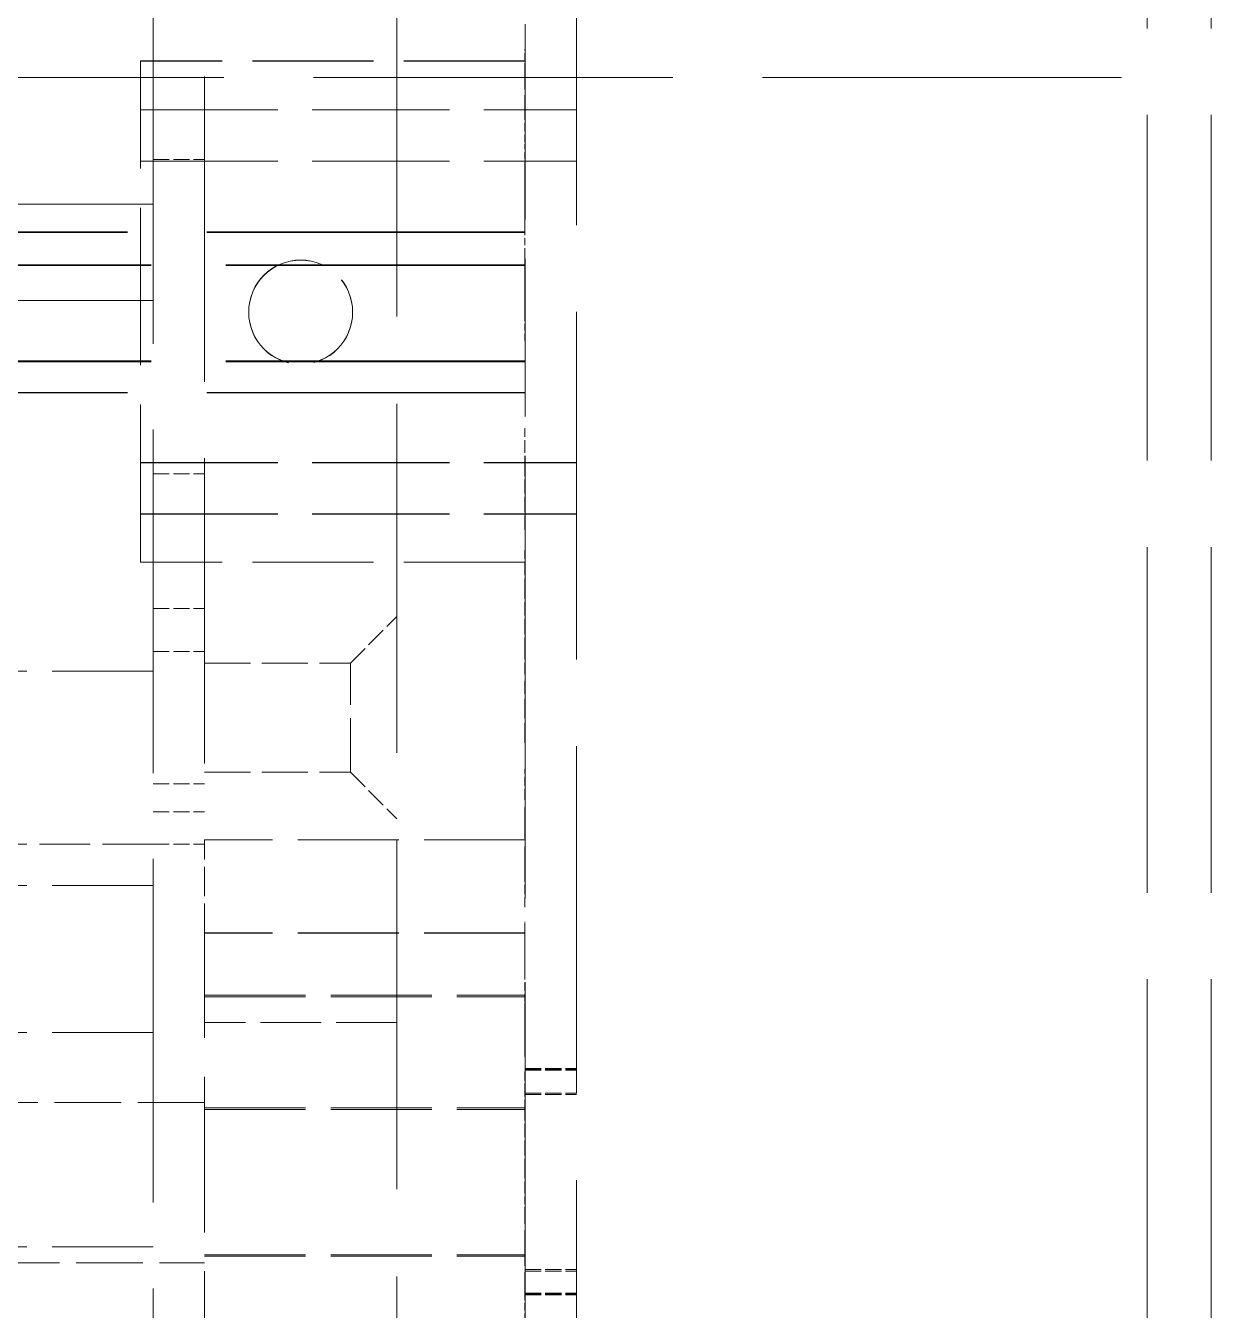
# Model space of a CAD drawing. Header units: millimetres. Extents: x 0 to 5945, y 0 to 4205.
# Drawn here: x 1872.3 to 1909.28, y 2542.03 to 2582.07 of the extents above; entities that cross this region are included whole.
import ezdxf

# ---------------------------------------------------------------- set-up
doc = ezdxf.new("R2010")
doc.units = ezdxf.units.MM
doc.header["$LTSCALE"] = 5
doc.linetypes.add('DASHED', pattern=[0.2067, 0.1654, -0.0413])
doc.layers.add('가려진 것(ISO)', color=2, linetype='DASHED', lineweight=18)

msp = doc.modelspace()

# ---------------------------------------------------------------- linework, layer by layer
at = {"layer": '가려진 것(ISO)', "ltscale": 13.033951}
for p, q in [((1907.276, 2366.457), (1907.276, 2824.457)), ((1909.276, 2366.457), (1909.276, 2824.457))]:
    msp.add_line(p, q, dxfattribs=at)
at = {"layer": '가려진 것(ISO)', "ltscale": 13.159168}
msp.add_line((1883.876, 2369.006), (1883.876, 2777.006), dxfattribs=at)
at = {"layer": '가려진 것(ISO)', "ltscale": 13.094662}
msp.add_line((1889.476, 2776.152), (1889.476, 2370.152), dxfattribs=at)
at = {"layer": '가려진 것(ISO)', "ltscale": 12.950622}
msp.add_line((1876.276, 2358.007), (1876.276, 2772.925), dxfattribs=at)
at = {"layer": '가려진 것(ISO)', "ltscale": 11.512983}
msp.add_line((1877.876, 2592.393), (1877.876, 2556.697), dxfattribs=at)
at = {"layer": '가려진 것(ISO)', "ltscale": 2.049389}
msp.add_line((1887.876, 2586.356), (1887.876, 2580.976), dxfattribs=at)
at = {"layer": '가려진 것(ISO)', "ltscale": 0.003709}
for p, q in [((1887.876, 2582.074), (1887.866, 2582.074)), ((1887.876, 2581.342), (1887.866, 2581.342)), ((1887.876, 2581.34), (1887.866, 2581.34)), ((1887.876, 2580.71), (1887.866, 2580.71)), ((1887.876, 2580.709), (1887.866, 2580.709)), ((1887.876, 2580.708), (1887.866, 2580.708)), ((1887.876, 2580.708), (1887.866, 2580.708)), ((1887.876, 2580.457), (1887.866, 2580.457)), ((1887.876, 2579.979), (1887.866, 2579.979)), ((1887.876, 2579.226), (1887.866, 2579.226)), ((1887.876, 2579.063), (1887.866, 2579.063)), ((1887.876, 2578.44), (1887.866, 2578.44)), ((1887.876, 2578.286), (1887.866, 2578.286)), ((1887.876, 2578.232), (1887.866, 2578.232)), ((1887.876, 2577.602), (1887.866, 2577.602)), ((1887.876, 2577.009), (1887.866, 2577.009)), ((1887.876, 2576.596), (1887.866, 2576.596)), ((1887.876, 2576.271), (1887.866, 2576.271)), ((1887.876, 2575.6), (1887.866, 2575.6)), ((1887.876, 2575.284), (1887.866, 2575.284)), ((1887.876, 2574.923), (1887.866, 2574.923)), ((1887.876, 2574.265), (1887.866, 2574.265)), ((1887.876, 2573.917), (1887.866, 2573.917)), ((1887.876, 2573.52), (1887.866, 2573.52)), ((1887.876, 2572.918), (1887.866, 2572.918)), ((1887.876, 2572.265), (1887.866, 2572.265)), ((1887.876, 2569.522), (1887.866, 2569.522)), ((1887.876, 2569.521), (1887.866, 2569.521)), ((1887.876, 2568.858), (1887.866, 2568.858)), ((1887.876, 2568.857), (1887.866, 2568.857)), ((1887.876, 2568.857), (1887.866, 2568.857)), ((1887.876, 2568.856), (1887.866, 2568.856)), ((1887.876, 2567.338), (1887.866, 2567.338)), ((1887.876, 2567.054), (1887.866, 2567.054)), ((1887.876, 2566.361), (1887.866, 2566.361)), ((1887.876, 2565.73), (1887.866, 2565.73)), ((1887.876, 2565.728), (1887.866, 2565.728)), ((1887.876, 2565.065), (1887.866, 2565.065)), ((1887.876, 2565.064), (1887.866, 2565.064)), ((1887.876, 2565.064), (1887.866, 2565.064)), ((1887.876, 2565.064), (1887.866, 2565.064)), ((1887.876, 2564.303), (1887.866, 2564.303)), ((1887.876, 2563.638), (1887.866, 2563.638)), ((1887.876, 2563.578), (1887.866, 2563.578)), ((1887.876, 2563.294), (1887.866, 2563.294)), ((1887.876, 2562.722), (1887.866, 2562.722)), ((1887.876, 2562.601), (1887.866, 2562.601)), ((1887.876, 2561.859), (1887.866, 2561.859)), ((1887.876, 2561.658), (1887.866, 2561.658)), ((1887.876, 2561.657), (1887.866, 2561.657)), ((1887.876, 2561.656), (1887.866, 2561.656)), ((1887.876, 2561.656), (1887.866, 2561.656)), ((1887.876, 2561.021), (1887.866, 2561.021)), ((1887.876, 2561.02), (1887.866, 2561.02)), ((1887.876, 2560.357), (1887.866, 2560.357)), ((1887.876, 2560.356), (1887.866, 2560.356)), ((1887.876, 2559.721), (1887.866, 2559.721)), ((1887.876, 2559.721), (1887.866, 2559.721)), ((1887.876, 2559.719), (1887.866, 2559.719)), ((1887.876, 2559.719), (1887.866, 2559.719)), ((1887.876, 2558.898), (1887.866, 2558.898)), ((1887.876, 2558.897), (1887.866, 2558.897)), ((1887.876, 2558.278), (1887.866, 2558.278)), ((1887.876, 2558.277), (1887.866, 2558.277)), ((1887.876, 2557.991), (1887.866, 2557.991)), ((1887.876, 2556.985), (1887.866, 2556.985)), ((1887.876, 2556.742), (1887.866, 2556.742)), ((1887.876, 2556.579), (1887.866, 2556.579)), ((1887.876, 2555.535), (1887.866, 2555.535)), ((1887.876, 2555.276), (1887.866, 2555.276)), ((1887.876, 2555.274), (1887.866, 2555.274)), ((1887.876, 2554.611), (1887.866, 2554.611)), ((1887.876, 2554.61), (1887.866, 2554.61)), ((1887.876, 2554.136), (1887.866, 2554.136)), ((1887.876, 2553.463), (1887.866, 2553.463)), ((1887.876, 2553.01), (1887.866, 2553.01)), ((1887.876, 2552.828), (1887.866, 2552.828)), ((1887.876, 2552.452), (1887.866, 2552.452)), ((1887.876, 2552.059), (1887.866, 2552.059)), ((1887.876, 2551.633), (1887.866, 2551.633)), ((1887.876, 2551.284), (1887.866, 2551.284)), ((1887.876, 2551.101), (1887.866, 2551.101)), ((1887.876, 2550.647), (1887.866, 2550.647)), ((1887.876, 2549.946), (1887.866, 2549.946)), ((1887.876, 2549.474), (1887.866, 2549.474)), ((1887.876, 2549.472), (1887.866, 2549.472)), ((1887.876, 2548.809), (1887.866, 2548.809)), ((1887.876, 2548.808), (1887.866, 2548.808)), ((1887.876, 2548.808), (1887.866, 2548.808)), ((1887.876, 2548.808), (1887.866, 2548.808)), ((1887.876, 2548.046), (1887.866, 2548.046)), ((1887.876, 2547.382), (1887.866, 2547.382)), ((1887.876, 2547.321), (1887.866, 2547.321)), ((1887.876, 2547.038), (1887.866, 2547.038)), ((1887.876, 2546.466), (1887.866, 2546.466)), ((1887.876, 2546.345), (1887.866, 2546.345)), ((1887.876, 2545.75), (1887.866, 2545.75)), ((1887.876, 2545.603), (1887.866, 2545.603)), ((1887.876, 2545.013), (1887.866, 2545.013)), ((1887.876, 2544.059), (1887.866, 2544.059)), ((1887.876, 2544.059), (1887.866, 2544.059)), ((1887.876, 2543.723), (1887.866, 2543.723)), ((1887.876, 2543.395), (1887.866, 2543.395)), ((1887.876, 2543.394), (1887.866, 2543.394)), ((1887.876, 2542.411), (1887.866, 2542.411))]:
    msp.add_line(p, q, dxfattribs=at)
at = {"layer": '가려진 것(ISO)', "ltscale": 0.240688}
msp.add_line((1887.866, 2580.71), (1887.866, 2581.342), dxfattribs=at)
at = {"layer": '가려진 것(ISO)', "ltscale": 4.571172}
for p, q in [((1887.876, 2580.976), (1875.876, 2580.976)), ((1887.876, 2580.971), (1875.876, 2580.971)), ((1887.876, 2565.357), (1875.876, 2565.357)), ((1887.876, 2565.352), (1875.876, 2565.352))]:
    msp.add_line(p, q, dxfattribs=at)
at = {"layer": '가려진 것(ISO)', "ltscale": 0.013309}
for p, q in [((1875.876, 2580.941), (1875.876, 2580.976)), ((1887.876, 2580.976), (1887.876, 2580.941))]:
    msp.add_line(p, q, dxfattribs=at)
at = {"layer": '가려진 것(ISO)', "ltscale": 5.936498}
for p, q in [((1875.876, 2565.357), (1875.876, 2580.941)), ((1887.876, 2580.941), (1887.876, 2565.357))]:
    msp.add_line(p, q, dxfattribs=at)
at = {"layer": '가려진 것(ISO)', "ltscale": 13.546203}
msp.add_line((1811.276, 2580.457), (1909.276, 2580.457), dxfattribs=at)
at = {"layer": '가려진 것(ISO)', "ltscale": 1.16371}
msp.add_line((1887.866, 2580.709), (1887.866, 2580.71), dxfattribs=at)
at = {"layer": '가려진 것(ISO)', "ltscale": 0.826562}
msp.add_line((1887.866, 2579.226), (1887.866, 2580.709), dxfattribs=at)
at = {"layer": '가려진 것(ISO)', "ltscale": 5.180675}
for p, q in [((1875.876, 2579.455), (1889.476, 2579.455)), ((1875.876, 2579.452), (1889.476, 2579.452)), ((1875.876, 2577.855), (1889.476, 2577.855)), ((1875.876, 2577.852), (1889.476, 2577.852)), ((1875.876, 2568.455), (1889.476, 2568.455)), ((1875.876, 2568.453), (1889.476, 2568.453)), ((1875.876, 2566.855), (1889.476, 2566.855)), ((1875.876, 2566.852), (1889.476, 2566.852))]:
    msp.add_line(p, q, dxfattribs=at)
at = {"layer": '가려진 것(ISO)', "ltscale": 0.299342}
msp.add_line((1887.866, 2578.44), (1887.866, 2579.226), dxfattribs=at)
at = {"layer": '가려진 것(ISO)', "ltscale": 0.093549}
msp.add_line((1887.866, 2578.286), (1887.866, 2578.44), dxfattribs=at)
at = {"layer": '가려진 것(ISO)', "ltscale": 0.260754}
msp.add_line((1887.866, 2577.602), (1887.866, 2578.286), dxfattribs=at)
at = {"layer": '가려진 것(ISO)', "ltscale": 0.609403}
for p, q in [((1876.276, 2577.907), (1877.876, 2577.907)), ((1876.276, 2568.106), (1877.876, 2568.106)), ((1876.276, 2563.906), (1877.876, 2563.906)), ((1876.276, 2562.568), (1877.876, 2562.568)), ((1876.276, 2562.567), (1877.876, 2562.567)), ((1876.276, 2558.445), (1877.876, 2558.445)), ((1876.276, 2558.445), (1877.876, 2558.445)), ((1876.276, 2558.444), (1877.876, 2558.444)), ((1876.276, 2557.568), (1877.876, 2557.568)), ((1876.276, 2557.568), (1877.876, 2557.568)), ((1876.276, 2556.564), (1877.876, 2556.564)), ((1876.276, 2556.564), (1877.876, 2556.564)), ((1876.276, 2556.564), (1877.876, 2556.564)), ((1887.876, 2549.568), (1889.476, 2549.568)), ((1887.876, 2549.564), (1889.476, 2549.564)), ((1887.876, 2549.545), (1889.476, 2549.545)), ((1887.876, 2549.541), (1889.476, 2549.541)), ((1887.876, 2549.518), (1889.476, 2549.518)), ((1887.876, 2549.514), (1889.476, 2549.514)), ((1887.876, 2548.805), (1889.476, 2548.805)), ((1887.876, 2548.755), (1889.476, 2548.755)), ((1887.876, 2543.305), (1889.476, 2543.305)), ((1887.876, 2543.255), (1889.476, 2543.255)), ((1887.876, 2542.568), (1889.476, 2542.568)), ((1887.876, 2542.564), (1889.476, 2542.564)), ((1887.876, 2542.545), (1889.476, 2542.545)), ((1887.876, 2542.541), (1889.476, 2542.541)), ((1887.876, 2542.518), (1889.476, 2542.518)), ((1887.876, 2542.514), (1889.476, 2542.514))]:
    msp.add_line(p, q, dxfattribs=at)
at = {"layer": '가려진 것(ISO)', "ltscale": 1.624652}
msp.add_line((1887.866, 2576.596), (1887.866, 2577.602), dxfattribs=at)
at = {"layer": '가려진 것(ISO)', "ltscale": 12.094824}
for p, q in [((1876.276, 2576.507), (1826.276, 2576.507)), ((1876.276, 2573.507), (1826.276, 2573.507))]:
    msp.add_line(p, q, dxfattribs=at)
at = {"layer": '가려진 것(ISO)', "ltscale": 1.623927}
msp.add_line((1887.866, 2575.6), (1887.866, 2576.596), dxfattribs=at)
at = {"layer": '가려진 것(ISO)', "ltscale": 11.998065}
for p, q in [((1887.876, 2575.645), (1825.876, 2575.645)), ((1887.876, 2575.626), (1825.876, 2575.626)), ((1887.876, 2570.645), (1825.876, 2570.645)), ((1887.876, 2570.626), (1825.876, 2570.626))]:
    msp.add_line(p, q, dxfattribs=at)
at = {"layer": '가려진 것(ISO)', "ltscale": 0.257667}
msp.add_line((1887.866, 2574.923), (1887.866, 2575.6), dxfattribs=at)
at = {"layer": '가려진 것(ISO)', "ltscale": 1.642658}
msp.add_line((1887.866, 2573.917), (1887.866, 2574.923), dxfattribs=at)
at = {"layer": '가려진 것(ISO)', "ltscale": 11.288502}
for p, q in [((1887.876, 2574.625), (1852.876, 2574.625)), ((1887.876, 2574.619), (1852.876, 2574.619)), ((1887.876, 2574.619), (1852.876, 2574.619)), ((1887.876, 2574.612), (1852.876, 2574.612)), ((1887.876, 2574.612), (1852.876, 2574.612)), ((1887.876, 2574.606), (1852.876, 2574.606)), ((1887.876, 2574.606), (1852.876, 2574.606)), ((1887.876, 2574.6), (1852.876, 2574.6)), ((1887.876, 2571.624), (1852.876, 2571.624)), ((1887.876, 2571.618), (1852.876, 2571.618)), ((1887.876, 2571.618), (1852.876, 2571.618)), ((1887.876, 2571.612), (1852.876, 2571.612)), ((1887.876, 2571.611), (1852.876, 2571.611)), ((1887.876, 2571.605), (1852.876, 2571.605)), ((1887.876, 2571.605), (1852.876, 2571.605)), ((1887.876, 2571.599), (1852.876, 2571.599))]:
    msp.add_line(p, q, dxfattribs=at)
at = {"layer": '가려진 것(ISO)', "ltscale": 1.642299}
msp.add_line((1887.866, 2572.918), (1887.866, 2573.917), dxfattribs=at)
at = {"layer": '가려진 것(ISO)', "ltscale": 1.95588}
for p, q in [((1879.255, 2573.143), (1879.255, 2573.149)), ((1882.497, 2573.143), (1882.497, 2573.149))]:
    msp.add_line(p, q, dxfattribs=at)
at = {"layer": '가려진 것(ISO)', "ltscale": 0.248406}
msp.add_line((1887.866, 2572.265), (1887.866, 2572.918), dxfattribs=at)
at = {"layer": '가려진 것(ISO)', "ltscale": 0.478389}
msp.add_line((1887.866, 2568.266), (1887.866, 2569.522), dxfattribs=at)
at = {"layer": '가려진 것(ISO)', "ltscale": 0.490738}
for p, q in [((1887.866, 2564.441), (1887.866, 2565.73)), ((1887.866, 2548.185), (1887.866, 2549.474))]:
    msp.add_line(p, q, dxfattribs=at)
at = {"layer": '가려진 것(ISO)', "ltscale": 6.051197}
msp.add_line((1875.876, 2565.352), (1875.876, 2565.357), dxfattribs=at)
at = {"layer": '가려진 것(ISO)', "ltscale": 0.759902}
msp.add_line((1887.876, 2565.357), (1887.876, 2565.356), dxfattribs=at)
at = {"layer": '가려진 것(ISO)', "ltscale": 12.67056}
msp.add_line((1887.876, 2565.356), (1887.876, 2512.976), dxfattribs=at)
at = {"layer": '가려진 것(ISO)', "ltscale": 0.781058}
for p, q in [((1882.426, 2562.206), (1883.876, 2563.656)), ((1882.426, 2562.206), (1883.876, 2563.656)), ((1882.426, 2562.206), (1883.876, 2563.656)), ((1882.426, 2558.806), (1883.876, 2557.356)), ((1882.426, 2558.806), (1883.876, 2557.356)), ((1882.426, 2558.806), (1883.876, 2557.356))]:
    msp.add_line(p, q, dxfattribs=at)
at = {"layer": '가려진 것(ISO)', "ltscale": 0.446687}
msp.add_line((1887.866, 2561.859), (1887.866, 2562.601), dxfattribs=at)
at = {"layer": '가려진 것(ISO)', "ltscale": 3.809293}
for p, q in [((1876.276, 2561.956), (1866.276, 2561.956)), ((1887.876, 2556.697), (1877.876, 2556.697)), ((1887.876, 2556.696), (1877.876, 2556.696)), ((1876.276, 2555.271), (1866.276, 2555.271)), ((1887.876, 2553.797), (1877.876, 2553.797)), ((1887.876, 2553.796), (1877.876, 2553.796)), ((1887.876, 2553.796), (1877.876, 2553.796)), ((1887.876, 2553.792), (1877.876, 2553.792)), ((1877.876, 2551.856), (1887.876, 2551.856)), ((1877.876, 2551.806), (1887.876, 2551.806)), ((1876.276, 2550.691), (1866.276, 2550.691)), ((1877.876, 2548.344), (1887.876, 2548.344)), ((1877.876, 2548.294), (1887.876, 2548.294)), ((1876.276, 2544.007), (1866.276, 2544.007)), ((1877.876, 2543.765), (1887.876, 2543.765)), ((1877.876, 2543.715), (1887.876, 2543.715))]:
    msp.add_line(p, q, dxfattribs=at)
at = {"layer": '가려진 것(ISO)', "ltscale": 1.733174}
for p, q in [((1877.876, 2562.206), (1882.426, 2562.206)), ((1877.876, 2562.206), (1882.426, 2562.206)), ((1877.876, 2562.206), (1882.426, 2562.206)), ((1877.876, 2558.806), (1882.426, 2558.806)), ((1877.876, 2558.806), (1882.426, 2558.806)), ((1877.876, 2558.806), (1882.426, 2558.806))]:
    msp.add_line(p, q, dxfattribs=at)
at = {"layer": '가려진 것(ISO)', "ltscale": 2.034385}
msp.add_line((1882.426, 2558.806), (1882.426, 2562.206), dxfattribs=at)
at = {"layer": '가려진 것(ISO)', "ltscale": 0.7377}
msp.add_line((1887.866, 2559.721), (1887.866, 2561.658), dxfattribs=at)
at = {"layer": '가려진 것(ISO)', "ltscale": 0.000364076}
msp.add_line((1887.866, 2559.719), (1887.866, 2559.721), dxfattribs=at)
at = {"layer": '가려진 것(ISO)', "ltscale": 0.194383}
for p, q in [((1887.866, 2559.721), (1887.866, 2559.721)), ((1887.866, 2559.719), (1887.866, 2559.719))]:
    msp.add_line(p, q, dxfattribs=at)
at = {"layer": '가려진 것(ISO)', "ltscale": 0.015607}
msp.add_line((1882.426, 2558.806), (1882.426, 2558.806), dxfattribs=at)
at = {"layer": '가려진 것(ISO)', "ltscale": 0.345647}
msp.add_line((1887.866, 2557.991), (1887.866, 2558.898), dxfattribs=at)
at = {"layer": '가려진 것(ISO)', "ltscale": 1.161986}
msp.add_line((1887.866, 2556.742), (1887.866, 2557.991), dxfattribs=at)
at = {"layer": '가려진 것(ISO)', "ltscale": 1.10435}
msp.add_line((1877.876, 2553.797), (1877.876, 2556.697), dxfattribs=at)
at = {"layer": '가려진 것(ISO)', "ltscale": 1.155757}
msp.add_line((1887.866, 2555.535), (1887.866, 2556.742), dxfattribs=at)
at = {"layer": '가려진 것(ISO)', "ltscale": 1.904597}
for p, q in [((1876.276, 2556.564), (1871.276, 2556.564)), ((1876.276, 2556.564), (1871.276, 2556.564)), ((1876.276, 2556.564), (1871.276, 2556.564)), ((1887.866, 2554.61), (1887.866, 2554.611))]:
    msp.add_line(p, q, dxfattribs=at)
at = {"layer": '가려진 것(ISO)', "ltscale": 0.351821}
msp.add_line((1887.866, 2554.611), (1887.866, 2555.535), dxfattribs=at)
at = {"layer": '가려진 것(ISO)', "ltscale": 2.009916}
for p, q in [((1887.866, 2552.452), (1887.866, 2554.136)), ((1887.866, 2549.946), (1887.866, 2551.633))]:
    msp.add_line(p, q, dxfattribs=at)
at = {"layer": '가려진 것(ISO)', "ltscale": 5.866061}
msp.add_line((1877.876, 2538.398), (1877.876, 2553.797), dxfattribs=at)
at = {"layer": '가려진 것(ISO)', "ltscale": 0.31169}
msp.add_line((1887.866, 2551.633), (1887.866, 2552.452), dxfattribs=at)
at = {"layer": '가려진 것(ISO)', "ltscale": 2.285536}
msp.add_line((1883.876, 2551.006), (1877.876, 2551.006), dxfattribs=at)
msp.add_line((1883.876, 2551.006), (1877.876, 2551.006), dxfattribs=at)
msp.add_line((1883.876, 2551.006), (1877.876, 2551.006), dxfattribs=at)
at = {"layer": '가려진 것(ISO)', "ltscale": 2.5141}
for p, q in [((1877.876, 2548.507), (1871.276, 2548.507)), ((1871.276, 2543.507), (1877.876, 2543.507)), ((1871.276, 2543.507), (1877.876, 2543.507))]:
    msp.add_line(p, q, dxfattribs=at)
at = {"layer": '가려진 것(ISO)', "ltscale": 0.358005}
msp.add_line((1887.866, 2545.75), (1887.866, 2546.345), dxfattribs=at)
at = {"layer": '가려진 것(ISO)', "ltscale": 0.28082}
msp.add_line((1887.866, 2545.013), (1887.866, 2545.75), dxfattribs=at)
at = {"layer": '가려진 것(ISO)', "ltscale": 0.971178}
msp.add_line((1887.866, 2543.723), (1887.866, 2545.013), dxfattribs=at)
at = {"layer": '가려진 것(ISO)', "ltscale": 0.975891}
msp.add_line((1887.866, 2542.411), (1887.866, 2543.723), dxfattribs=at)
at = {"layer": '가려진 것(ISO)', "ltscale": 0.268471}
msp.add_line((1887.866, 2541.706), (1887.866, 2542.411), dxfattribs=at)
at = {"layer": '가려진 것(ISO)', "ltscale": 3.879783}
for centre in [(1880.876, 2573.149), (1880.876, 2573.143)]:
    msp.add_ellipse(centre, major_axis=(-1.621, 0), ratio=0.999999, dxfattribs=at)
at = {"layer": '가려진 것(ISO)', "ltscale": 0.520698}
msp.add_open_spline([(1887.866, 2566.957), (1887.866, 2567.124), (1887.866, 2567.311), (1887.866, 2567.672), (1887.866, 2567.909), (1887.866, 2568.266)], degree=3, knots=[-0.2365053, -0.2365053, -0.2365053, -0.2365053, -0.1070581, -0.1070581, 0, 0, 0, 0], dxfattribs=at)
at = {"layer": '가려진 것(ISO)', "ltscale": 0.531305}
msp.add_open_spline([(1887.866, 2566.361), (1887.866, 2566.361), (1887.866, 2566.377), (1887.866, 2566.443), (1887.866, 2566.488), (1887.866, 2566.679), (1887.866, 2566.806), (1887.866, 2566.957)], degree=3, knots=[-0.1788074, -0.1788074, -0.1788074, -0.1788074, -0.1049005, -0.1049005, -0.0549979, -0.0549979, 0, 0, 0, 0], dxfattribs=at)
at = {"layer": '가려진 것(ISO)', "ltscale": 0.502691}
for points in [[(1887.866, 2563.169), (1887.866, 2563.254), (1887.866, 2563.344), (1887.866, 2563.53), (1887.866, 2563.625), (1887.866, 2563.959), (1887.866, 2564.201), (1887.866, 2564.441)], [(1887.866, 2546.913), (1887.866, 2546.998), (1887.866, 2547.088), (1887.866, 2547.274), (1887.866, 2547.369), (1887.866, 2547.703), (1887.866, 2547.945), (1887.866, 2548.185)]]:
    msp.add_open_spline(points, degree=3, knots=[-0.1320943, -0.1320943, -0.1320943, -0.1320943, -0.1015927, -0.1015927, -0.0720714, -0.0720714, 0, 0, 0, 0], dxfattribs=at)
at = {"layer": '가려진 것(ISO)', "ltscale": 0.491738}
for points in [[(1887.866, 2562.601), (1887.866, 2562.601), (1887.866, 2562.616), (1887.866, 2562.68), (1887.866, 2562.724), (1887.866, 2562.905), (1887.866, 2563.026), (1887.866, 2563.169)], [(1887.866, 2546.345), (1887.866, 2546.345), (1887.866, 2546.36), (1887.866, 2546.424), (1887.866, 2546.468), (1887.866, 2546.649), (1887.866, 2546.77), (1887.866, 2546.913)]]:
    msp.add_open_spline(points, degree=3, knots=[-0.1585982, -0.1585982, -0.1585982, -0.1585982, -0.0958031, -0.0958031, -0.0510568, -0.0510568, 0, 0, 0, 0], dxfattribs=at)

doc.saveas('drawing.dxf')
